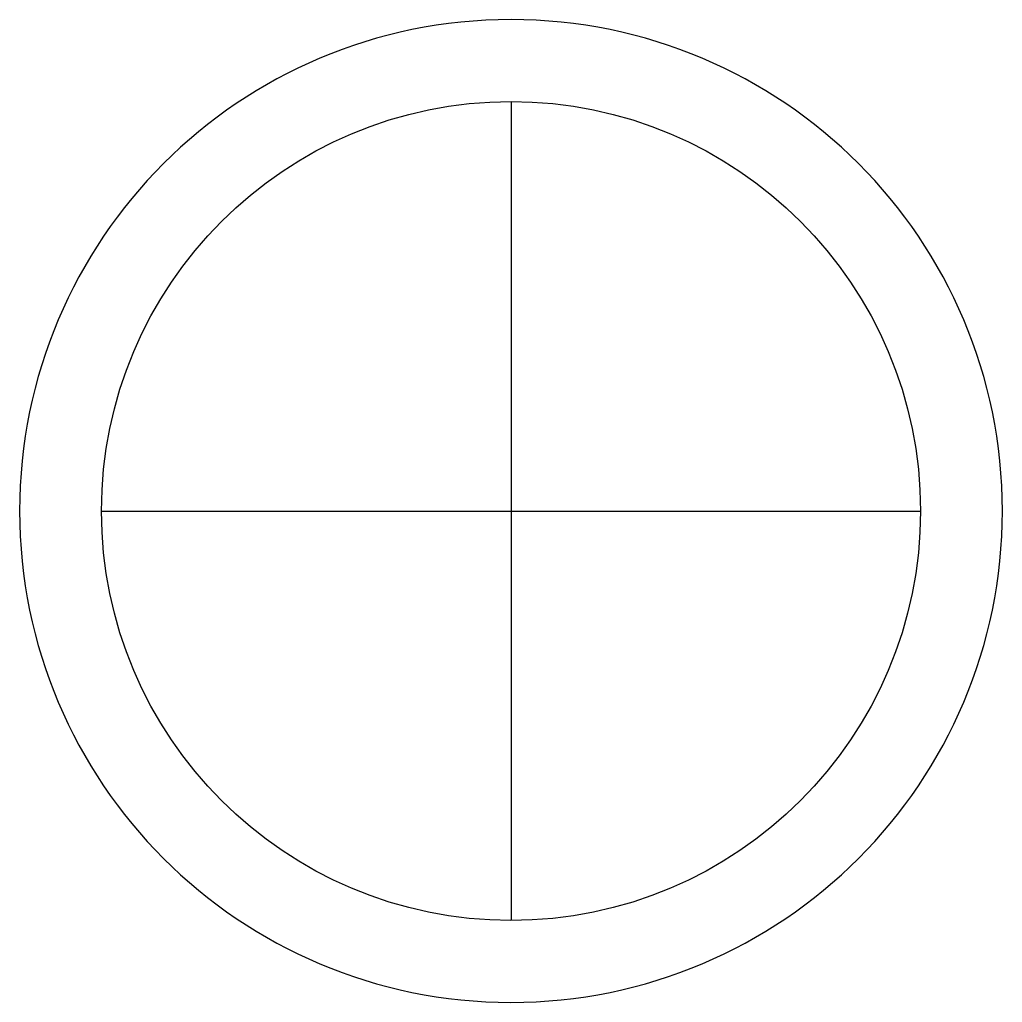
# Model space of a CAD drawing. Header units: millimetres. Extents: x -33.7 to 33.7, y -33.7 to 33.7.
import ezdxf

# ---------------------------------------------------------------- set-up
doc = ezdxf.new("R2010")
doc.units = ezdxf.units.MM
doc.header["$MEASUREMENT"] = 0

msp = doc.modelspace()

# ---------------------------------------------------------------- linework, layer by layer
for p, q in [((0, 28.125), (0, -28.125)), ((-28.125, 0), (28.125, 0))]:
    msp.add_line(p, q)
msp.add_circle((0, 0), 28.125)
for start, end in [(0, 180), (180, 0)]:
    msp.add_arc((0, 0), 33.75, start, end)

doc.saveas('drawing.dxf')
